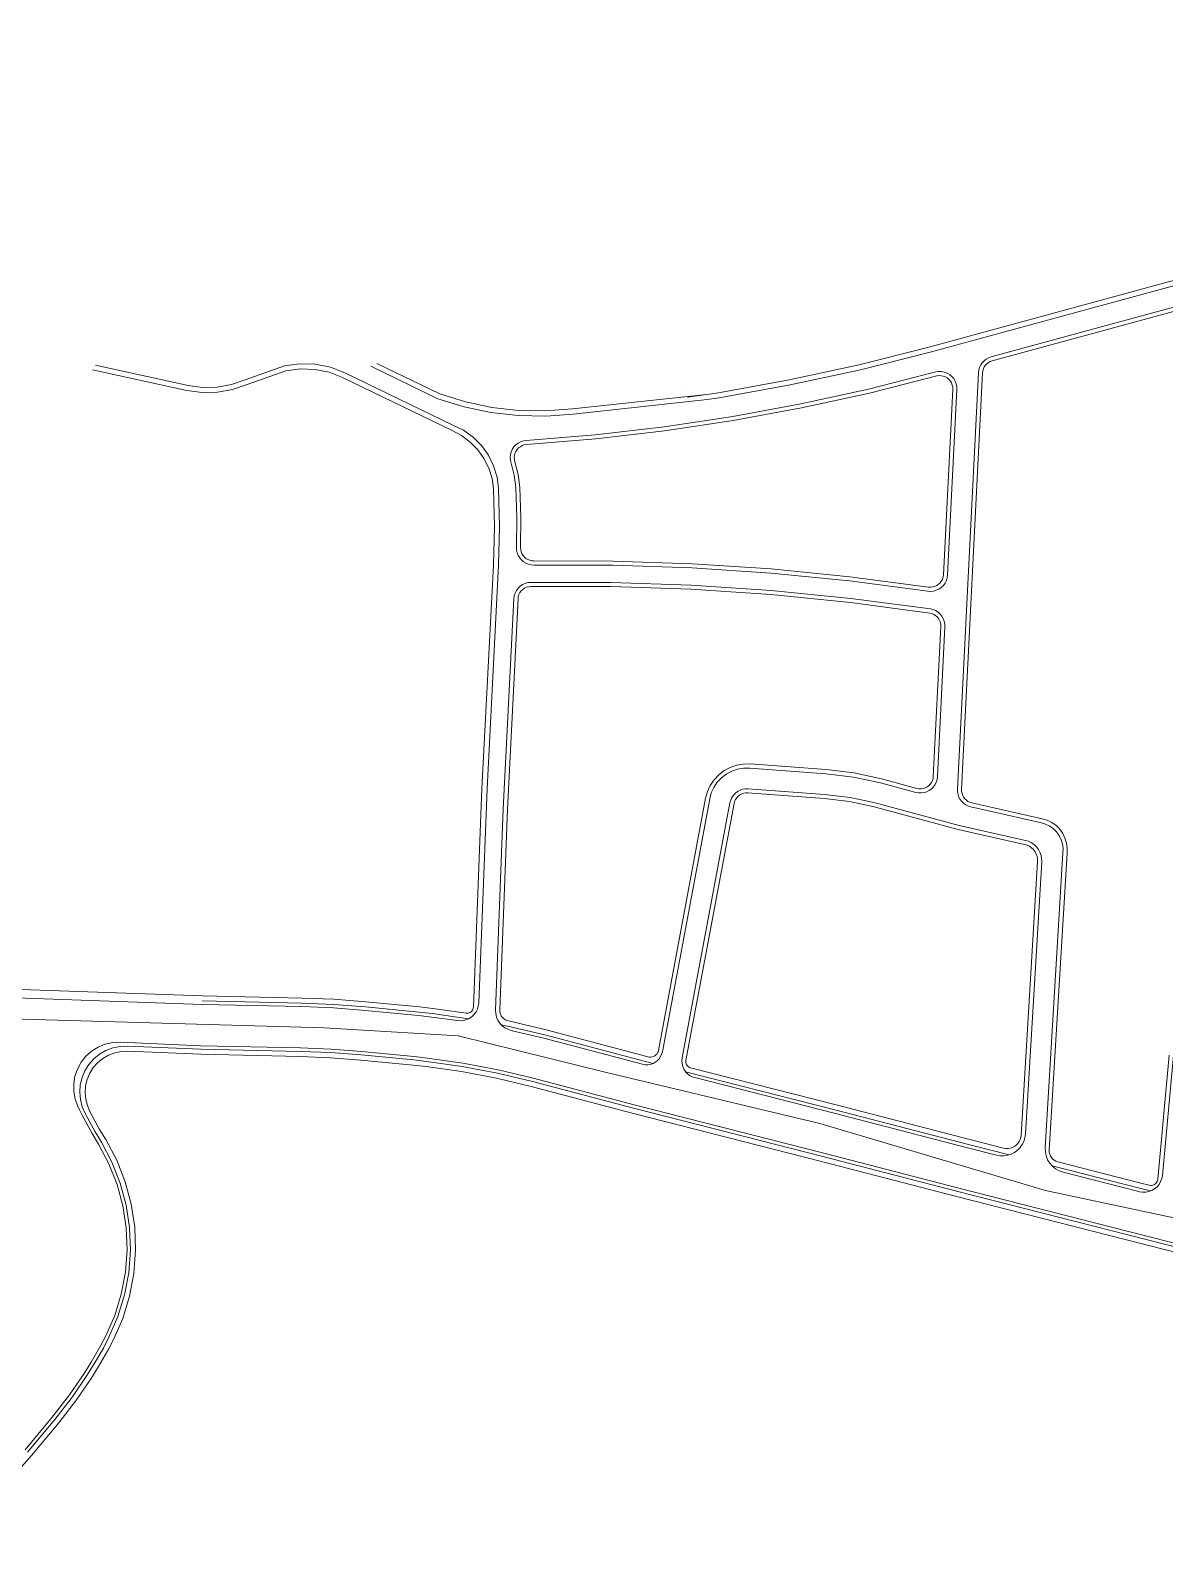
# Model space of a CAD drawing. Header units: feet. Extents: x 7510401 to 7512211, y 4691617 to 4692524.
# Drawn here: x 7511061.7 to 7511391.3, y 4692085.9 to 4692524 of the extents above; entities that cross this region are included whole.
import ezdxf

# ---------------------------------------------------------------- set-up
doc = ezdxf.new("R2010")
doc.units = ezdxf.units.FT
doc.header["$MEASUREMENT"] = 0
doc.layers.add('rruget', color=5, linetype='Continuous', lineweight=0)

msp = doc.modelspace()

# ---------------------------------------------------------------- linework, layer by layer
at = {"layer": 'rruget'}
for points in [[(7511258.32, 4692416.75), (7511261.82, 4692417.26), (7511282.4, 4692420.97), (7511302.84, 4692425.4), (7511323.12, 4692430.54), (7511489, 4692475.74), (7511508.56, 4692480.72), (7511528.27, 4692485.04), (7511548.12, 4692488.7), (7511568.08, 4692491.69), (7511588.13, 4692494.02), (7511608.24, 4692495.67), (7511628.4, 4692496.64), (7511663.83, 4692497.77), (7511670.55, 4692498.28), (7511677.21, 4692499.37), (7511683.75, 4692501.05), (7511690.12, 4692503.29), (7511696.26, 4692506.08), (7511702.14, 4692509.4), (7511707.7, 4692513.22), (7511716.39, 4692519.76), (7511722.05, 4692524)], [(7511252.63, 4692417.44), (7511261.58, 4692418.74), (7511282.11, 4692422.44), (7511302.5, 4692426.86), (7511322.72, 4692431.99), (7511488.6, 4692477.19), (7511508.21, 4692482.18), (7511527.97, 4692486.51), (7511547.87, 4692490.18), (7511567.88, 4692493.18), (7511587.98, 4692495.51), (7511608.14, 4692497.16), (7511628.35, 4692498.14), (7511663.78, 4692499.27), (7511671.47, 4692499.91), (7511679.06, 4692501.33), (7511686.46, 4692503.51), (7511693.6, 4692506.45), (7511700.4, 4692510.09), (7511703.09, 4692511.91)], [(7511416.56, 4692449.78), (7511340.79, 4692429.14), (7511340.05, 4692428.87), (7511339.37, 4692428.5), (7511338.75, 4692428.02), (7511338.21, 4692427.45), (7511337.77, 4692426.8), (7511337.43, 4692426.09), (7511337.21, 4692425.34), (7511337.11, 4692424.57), (7511331.02, 4692303.58), (7511331.04, 4692302.8), (7511331.18, 4692302.04), (7511331.44, 4692301.3), (7511331.81, 4692300.62), (7511332.28, 4692300), (7511332.84, 4692299.46), (7511333.48, 4692299.02), (7511334.18, 4692298.68), (7511334.92, 4692298.45), (7511355.39, 4692293.86), (7511356.64, 4692293.47), (7511357.82, 4692292.88), (7511358.88, 4692292.11), (7511359.8, 4692291.18), (7511360.56, 4692290.12), (7511361.13, 4692288.94), (7511361.51, 4692287.69), (7511361.68, 4692286.39), (7511361.64, 4692285.08), (7511356.52, 4692199.48), (7511356.55, 4692198.29), (7511356.78, 4692197.13), (7511357.21, 4692196.02), (7511357.83, 4692195.01), (7511358.49, 4692194.24)], [(7511416.88, 4692448.63), (7511341.1, 4692427.98), (7511340.54, 4692427.78), (7511340.02, 4692427.49), (7511339.55, 4692427.13), (7511339.14, 4692426.7), (7511338.81, 4692426.2), (7511338.55, 4692425.67), (7511338.39, 4692425.1), (7511338.31, 4692424.5), (7511332.22, 4692303.52), (7511332.23, 4692302.93), (7511332.34, 4692302.35), (7511332.54, 4692301.79), (7511332.82, 4692301.27), (7511333.17, 4692300.8), (7511333.6, 4692300.39), (7511334.08, 4692300.05), (7511334.62, 4692299.79), (7511335.18, 4692299.62), (7511355.66, 4692295.03), (7511357.09, 4692294.58), (7511358.43, 4692293.91), (7511359.65, 4692293.03), (7511360.71, 4692291.97), (7511361.58, 4692290.75), (7511362.24, 4692289.4), (7511362.68, 4692287.96), (7511362.88, 4692286.48), (7511362.84, 4692284.98), (7511357.68, 4692198.78), (7511357.69, 4692198.21), (7511357.81, 4692197.65), (7511358.01, 4692197.11), (7511358.31, 4692196.62), (7511358.69, 4692196.19), (7511359.13, 4692195.83), (7511359.63, 4692195.55), (7511360.17, 4692195.36), (7511384.29, 4692189.19), (7511386.72, 4692188.58)], [(7511184.25, 4692407.77), (7511152.42, 4692423.16), (7511148.49, 4692424.67), (7511144.36, 4692425.5), (7511140.15, 4692425.63), (7511135.98, 4692425.07), (7511124.68, 4692421.09), (7511120.47, 4692419.63), (7511116.09, 4692418.85), (7511111.63, 4692418.75), (7511107.22, 4692419.35), (7511079.77, 4692425.37)], [(7511184.44, 4692409.34), (7511153.07, 4692424.51), (7511148.88, 4692426.11), (7511144.49, 4692426.99), (7511140.01, 4692427.13), (7511135.57, 4692426.51), (7511124.13, 4692422.48), (7511120.13, 4692421.09), (7511115.96, 4692420.34), (7511111.73, 4692420.25), (7511107.53, 4692420.82), (7511080.68, 4692426.71)], [(7511160.65, 4692426.4), (7511180.11, 4692416.99)], [(7511258.16, 4692418.24), (7511219.19, 4692414.01), (7511211.38, 4692413.43), (7511203.55, 4692413.59), (7511195.76, 4692414.48), (7511188.1, 4692416.09), (7511180.62, 4692418.4), (7511162.41, 4692427.21)], [(7511324.69, 4692424.75), (7511305.19, 4692419.79), (7511285.52, 4692415.47), (7511265.73, 4692411.82), (7511245.82, 4692408.83), (7511225.82, 4692406.5), (7511205.76, 4692404.84), (7511204.94, 4692404.72), (7511204.14, 4692404.46), (7511203.41, 4692404.08), (7511202.74, 4692403.57), (7511202.17, 4692402.97), (7511201.71, 4692402.28), (7511201.37, 4692401.52), (7511201.16, 4692400.71), (7511201.09, 4692399.88), (7511201.15, 4692399.05), (7511201.35, 4692398.25), (7511202.28, 4692394.76), (7511202.71, 4692391.17), (7511203, 4692382.5), (7511202.93, 4692373.82), (7511202.98, 4692373.01), (7511203.15, 4692372.22), (7511203.44, 4692371.47), (7511203.86, 4692370.78), (7511204.37, 4692370.16), (7511204.98, 4692369.64), (7511205.67, 4692369.22), (7511206.42, 4692368.91), (7511207.2, 4692368.73), (7511208.01, 4692368.68), (7511230.96, 4692368.65), (7511253.91, 4692367.88), (7511276.81, 4692366.36), (7511299.66, 4692364.1), (7511322.42, 4692361.1), (7511323.25, 4692361.05), (7511324.08, 4692361.14), (7511324.88, 4692361.36), (7511325.63, 4692361.71), (7511326.32, 4692362.18), (7511326.92, 4692362.76), (7511327.41, 4692363.43), (7511327.79, 4692364.18), (7511328.03, 4692364.97), (7511328.14, 4692365.8), (7511330.85, 4692419.64), (7511330.83, 4692420.48), (7511330.66, 4692421.3), (7511330.35, 4692422.09), (7511329.92, 4692422.81), (7511329.37, 4692423.45), (7511328.72, 4692423.99), (7511327.99, 4692424.41), (7511327.2, 4692424.71), (7511326.37, 4692424.86), (7511325.53, 4692424.88), (7511324.69, 4692424.75)], [(7511324.99, 4692423.59), (7511305.45, 4692418.61), (7511285.75, 4692414.29), (7511265.91, 4692410.63), (7511245.97, 4692407.64), (7511225.94, 4692405.31), (7511205.84, 4692403.65), (7511205.21, 4692403.55), (7511204.61, 4692403.36), (7511204.05, 4692403.06), (7511203.55, 4692402.68), (7511203.11, 4692402.22), (7511202.76, 4692401.7), (7511202.5, 4692401.12), (7511202.34, 4692400.51), (7511202.29, 4692399.88), (7511202.34, 4692399.25), (7511202.49, 4692398.63), (7511203.46, 4692394.98), (7511203.91, 4692391.24), (7511204.2, 4692382.51), (7511204.13, 4692373.78), (7511204.17, 4692373.17), (7511204.3, 4692372.57), (7511204.52, 4692372), (7511204.83, 4692371.48), (7511205.23, 4692371.01), (7511205.69, 4692370.61), (7511206.21, 4692370.29), (7511206.78, 4692370.06), (7511207.38, 4692369.92), (7511207.99, 4692369.88), (7511230.98, 4692369.85), (7511253.97, 4692369.08), (7511276.91, 4692367.56), (7511299.79, 4692365.3), (7511322.59, 4692362.29), (7511323.22, 4692362.25), (7511323.85, 4692362.32), (7511324.46, 4692362.48), (7511325.04, 4692362.75), (7511325.56, 4692363.11), (7511326.01, 4692363.55), (7511326.39, 4692364.06), (7511326.67, 4692364.63), (7511326.86, 4692365.23), (7511326.94, 4692365.86), (7511329.66, 4692419.7), (7511329.63, 4692420.34), (7511329.51, 4692420.96), (7511329.27, 4692421.56), (7511328.95, 4692422.11), (7511328.53, 4692422.59), (7511328.04, 4692423), (7511327.49, 4692423.32), (7511326.89, 4692423.55), (7511326.26, 4692423.67), (7511325.62, 4692423.68), (7511324.99, 4692423.59)], [(7511251.35, 4692419.69), (7511251.36, 4692419.69)], [(7511258.32, 4692416.75), (7511219.36, 4692412.52), (7511211.41, 4692411.93), (7511203.44, 4692412.09), (7511195.52, 4692413), (7511187.72, 4692414.63), (7511180.11, 4692416.99)], [(7511252.61, 4692417.44), (7511252.63, 4692417.44)], [(7511195.83, 4692393.85), (7511194.88, 4692396.82), (7511193.48, 4692399.62), (7511191.67, 4692402.17), (7511189.5, 4692404.41), (7511187, 4692406.29), (7511184.25, 4692407.77)], [(7511184.44, 4692409.34), (7511187.53, 4692407.81), (7511190.33, 4692405.8), (7511192.76, 4692403.36), (7511194.77, 4692400.56), (7511196.29, 4692397.47), (7511197.29, 4692394.17)], [(7511188.31, 4692238.56), (7511188.62, 4692238.54), (7511188.92, 4692238.58), (7511189.22, 4692238.66), (7511189.5, 4692238.79), (7511189.75, 4692238.97), (7511189.97, 4692239.19), (7511190.15, 4692239.43), (7511190.28, 4692239.71), (7511190.37, 4692240), (7511190.41, 4692240.31), (7511192.9, 4692303.82), (7511196.22, 4692368.69), (7511196.51, 4692379.76), (7511196.22, 4692390.83), (7511195.83, 4692393.85)], [(7511189.01, 4692236.95), (7511189.28, 4692237.08), (7511190.02, 4692237.59), (7511190.66, 4692238.23), (7511191.19, 4692238.96), (7511191.59, 4692239.77), (7511191.85, 4692240.64), (7511191.96, 4692241.53), (7511194.4, 4692303.75), (7511197.72, 4692368.61), (7511198.01, 4692379.76), (7511197.72, 4692390.91), (7511197.29, 4692394.17)], [(7511242.6, 4692223.97), (7511243.23, 4692224.3), (7511243.83, 4692224.76), (7511244.36, 4692225.32), (7511244.78, 4692225.95), (7511245.1, 4692226.64), (7511245.3, 4692227.37), (7511259.05, 4692300.78), (7511259.52, 4692302.5), (7511260.26, 4692304.12), (7511261.25, 4692305.61), (7511262.47, 4692306.91), (7511263.88, 4692307.99), (7511265.45, 4692308.84), (7511267.14, 4692309.42), (7511268.9, 4692309.72), (7511270.68, 4692309.73), (7511292.83, 4692308.08), (7511300.83, 4692307.12), (7511308.69, 4692305.42), (7511318.9, 4692302.67), (7511319.7, 4692302.52), (7511320.51, 4692302.51), (7511321.31, 4692302.62), (7511322.08, 4692302.86), (7511322.8, 4692303.23), (7511323.46, 4692303.71), (7511324.03, 4692304.28), (7511324.5, 4692304.94), (7511324.85, 4692305.67), (7511325.09, 4692306.44), (7511325.19, 4692307.25), (7511327.39, 4692350.75), (7511327.36, 4692351.56), (7511327.2, 4692352.36), (7511326.91, 4692353.13), (7511326.51, 4692353.84), (7511325.99, 4692354.47), (7511325.38, 4692355.01), (7511324.68, 4692355.44), (7511323.93, 4692355.75), (7511323.14, 4692355.94), (7511300.05, 4692359.02), (7511276.88, 4692361.34), (7511253.65, 4692362.89), (7511230.37, 4692363.66), (7511207.09, 4692363.66), (7511206.26, 4692363.58), (7511205.46, 4692363.36), (7511204.7, 4692363.01), (7511204.02, 4692362.55), (7511203.42, 4692361.97), (7511202.92, 4692361.3), (7511202.54, 4692360.56), (7511202.29, 4692359.77), (7511202.18, 4692358.95), (7511199.08, 4692297.8), (7511196.88, 4692239.41), (7511196.93, 4692238.42), (7511197.14, 4692237.45), (7511197.52, 4692236.53), (7511198.06, 4692235.69), (7511198.53, 4692235.16)], [(7511241.2, 4692225.88), (7511241.59, 4692225.81), (7511241.98, 4692225.81), (7511242.37, 4692225.87), (7511242.74, 4692225.99), (7511243.08, 4692226.18), (7511243.4, 4692226.42), (7511243.67, 4692226.7), (7511243.89, 4692227.03), (7511244.05, 4692227.38), (7511244.15, 4692227.76), (7511257.87, 4692301), (7511258.39, 4692302.91), (7511259.21, 4692304.71), (7511260.31, 4692306.35), (7511261.66, 4692307.79), (7511263.23, 4692309), (7511264.97, 4692309.94), (7511266.84, 4692310.58), (7511268.79, 4692310.91), (7511270.77, 4692310.93), (7511292.92, 4692309.28), (7511301.03, 4692308.31), (7511309, 4692306.58), (7511319.21, 4692303.83), (7511319.82, 4692303.72), (7511320.43, 4692303.7), (7511321.04, 4692303.79), (7511321.63, 4692303.98), (7511322.18, 4692304.25), (7511322.68, 4692304.62), (7511323.11, 4692305.05), (7511323.47, 4692305.55), (7511323.74, 4692306.11), (7511323.92, 4692306.7), (7511324, 4692307.31), (7511326.19, 4692350.81), (7511326.17, 4692351.43), (7511326.05, 4692352.04), (7511325.83, 4692352.62), (7511325.52, 4692353.15), (7511325.13, 4692353.63), (7511324.66, 4692354.04), (7511324.13, 4692354.37), (7511323.56, 4692354.61), (7511322.96, 4692354.75), (7511299.91, 4692357.83), (7511276.78, 4692360.14), (7511253.59, 4692361.69), (7511230.35, 4692362.46), (7511207.11, 4692362.46), (7511206.48, 4692362.4), (7511205.87, 4692362.23), (7511205.3, 4692361.97), (7511204.77, 4692361.61), (7511204.32, 4692361.18), (7511203.94, 4692360.67), (7511203.65, 4692360.11), (7511203.46, 4692359.51), (7511203.38, 4692358.88), (7511200.28, 4692297.75), (7511198.08, 4692239.5), (7511198.1, 4692239), (7511198.2, 4692238.52), (7511198.38, 4692238.05), (7511198.62, 4692237.62), (7511198.93, 4692237.23), (7511199.3, 4692236.9), (7511199.71, 4692236.62), (7511200.16, 4692236.42), (7511200.64, 4692236.29), (7511200.66, 4692236.29), (7511211.51, 4692233.7), (7511240.79, 4692225.98), (7511241.2, 4692225.88)], [(7511346.01, 4692197.44), (7511346.6, 4692197.63), (7511347.56, 4692198.11), (7511348.42, 4692198.74), (7511349.18, 4692199.5), (7511349.8, 4692200.38), (7511350.28, 4692201.34), (7511350.59, 4692202.36), (7511350.74, 4692203.42), (7511355.48, 4692282.53), (7511355.46, 4692283.46), (7511355.3, 4692284.39), (7511354.99, 4692285.28), (7511354.55, 4692286.11), (7511353.98, 4692286.86), (7511353.31, 4692287.51), (7511352.54, 4692288.05), (7511351.7, 4692288.46), (7511350.8, 4692288.74), (7511331.51, 4692293.06), (7511307.13, 4692299.62), (7511299.83, 4692301.22), (7511292.4, 4692302.1), (7511270.23, 4692303.75), (7511269.42, 4692303.74), (7511268.62, 4692303.6), (7511267.86, 4692303.34), (7511267.14, 4692302.96), (7511266.5, 4692302.46), (7511265.95, 4692301.87), (7511265.5, 4692301.2), (7511265.16, 4692300.46), (7511264.95, 4692299.68), (7511251.06, 4692225.55), (7511250.98, 4692224.73), (7511251.03, 4692223.9), (7511251.23, 4692223.1), (7511251.55, 4692222.33), (7511251.99, 4692221.64), (7511252.07, 4692221.55)], [(7511344.41, 4692199.4), (7511345.05, 4692199.29), (7511345.71, 4692199.28), (7511346.36, 4692199.38), (7511346.98, 4692199.58), (7511347.57, 4692199.88), (7511348.1, 4692200.26), (7511348.56, 4692200.73), (7511348.94, 4692201.26), (7511349.24, 4692201.85), (7511349.43, 4692202.48), (7511349.52, 4692203.13), (7511354.28, 4692282.6), (7511354.26, 4692283.35), (7511354.13, 4692284.09), (7511353.89, 4692284.8), (7511353.54, 4692285.46), (7511353.08, 4692286.06), (7511352.54, 4692286.58), (7511351.93, 4692287.02), (7511351.25, 4692287.35), (7511350.54, 4692287.57), (7511331.22, 4692291.9), (7511306.82, 4692298.46), (7511299.63, 4692300.03), (7511292.32, 4692300.9), (7511270.14, 4692302.55), (7511269.53, 4692302.54), (7511268.92, 4692302.44), (7511268.34, 4692302.24), (7511267.8, 4692301.95), (7511267.31, 4692301.57), (7511266.89, 4692301.12), (7511266.55, 4692300.61), (7511266.29, 4692300.05), (7511266.13, 4692299.46), (7511252.15, 4692224.83), (7511252.12, 4692224.52), (7511252.14, 4692224.22), (7511252.21, 4692223.93), (7511252.33, 4692223.65), (7511252.49, 4692223.39), (7511252.69, 4692223.17), (7511252.93, 4692222.98), (7511253.2, 4692222.83), (7511253.48, 4692222.73), (7511295.8, 4692211.91), (7511334.97, 4692201.81), (7511344.41, 4692199.4)], [(7510967.8, 4692247.45), (7510979.26, 4692247.37), (7511030.33, 4692246.36), (7511036.79, 4692246.22), (7511111.71, 4692243.61), (7511140.64, 4692242.96), (7511149.92, 4692242.59), (7511159.18, 4692241.87), (7511174.75, 4692240.39), (7511178.65, 4692239.93), (7511188.31, 4692238.56)], [(7510968.68, 4692244.94), (7510979.22, 4692244.87), (7511030.28, 4692243.86), (7511038.53, 4692243.68), (7511111.63, 4692241.11), (7511140.56, 4692240.46), (7511149.77, 4692240.09), (7511158.97, 4692239.38), (7511174.49, 4692237.9), (7511178.36, 4692237.44), (7511185.8, 4692236.39), (7511186.7, 4692236.34), (7511187.6, 4692236.44), (7511188.46, 4692236.69), (7511189.01, 4692236.95)], [(7511111.66, 4692242.11), (7511140.59, 4692241.46), (7511149.83, 4692241.09), (7511159.05, 4692240.38), (7511174.6, 4692238.89), (7511178.48, 4692238.44), (7511189.01, 4692236.95)], [(7511042.62, 4692237.26), (7511147.08, 4692234.31), (7511186.03, 4692231.95), (7511229.11, 4692221.33), (7511291.08, 4692206.57), (7511356.59, 4692187.1), (7511433.9, 4692170.57), (7511541.31, 4692141.06), (7511580.27, 4692137.52), (7511628.07, 4692144.6), (7511684.14, 4692156.41), (7511726.63, 4692167.03), (7511769.71, 4692184.14), (7511810.43, 4692199.49), (7511858.24, 4692205.39)], [(7511189.01, 4692236.95), (7511189.04, 4692236.94)], [(7511198.5, 4692235.17), (7511198.53, 4692235.16)], [(7511198.53, 4692235.16), (7511198.72, 4692234.95), (7511199.5, 4692234.34), (7511200.38, 4692233.87), (7511201.32, 4692233.56), (7511210.87, 4692231.28), (7511239.56, 4692223.71), (7511240.31, 4692223.59), (7511241.08, 4692223.58), (7511241.83, 4692223.7), (7511242.55, 4692223.94), (7511242.6, 4692223.97)], [(7511198.53, 4692235.16), (7511200.34, 4692234.82), (7511211.13, 4692232.25), (7511240.41, 4692224.53), (7511242.6, 4692223.97)], [(7511398.04, 4692168.21), (7511380.11, 4692172.71), (7511330.74, 4692185.35), (7511291.57, 4692195.45), (7511236.51, 4692209.53), (7511207.18, 4692217.26), (7511197.1, 4692219.66), (7511186.92, 4692221.59), (7511176.67, 4692223.04), (7511172.95, 4692223.48), (7511157.72, 4692224.93), (7511148.92, 4692225.61), (7511140.11, 4692225.97), (7511111.16, 4692226.62), (7511090.05, 4692227.51), (7511088.13, 4692227.43), (7511086.24, 4692227.05), (7511084.44, 4692226.37), (7511082.77, 4692225.4), (7511081.28, 4692224.18), (7511080.01, 4692222.74), (7511078.98, 4692221.1), (7511078.23, 4692219.33), (7511077.78, 4692217.46), (7511077.64, 4692215.53), (7511077.81, 4692213.62), (7511078.28, 4692211.75), (7511079.05, 4692209.98), (7511081.82, 4692204.83), (7511083.63, 4692201.85), (7511086.8, 4692195.9), (7511089.28, 4692189.63), (7511091.04, 4692183.13), (7511092.05, 4692176.46), (7511092.31, 4692169.73), (7511091.81, 4692163.01), (7511090.56, 4692156.38), (7511088.56, 4692149.94), (7511085.86, 4692143.77), (7511084.25, 4692140.59), (7511081.52, 4692135.97), (7511079.42, 4692132.52), (7511075.14, 4692126.24), (7511070, 4692119.64), (7511062.08, 4692110.14), (7511040.65, 4692085.92)], [(7511060.18, 4692111.76), (7511068.05, 4692121.21), (7511073.12, 4692127.71), (7511077.33, 4692133.89), (7511079.37, 4692137.24), (7511082.05, 4692141.79), (7511083.63, 4692144.9), (7511086.22, 4692150.81), (7511088.13, 4692156.99), (7511089.33, 4692163.33), (7511089.81, 4692169.77), (7511089.56, 4692176.23), (7511088.59, 4692182.61), (7511086.9, 4692188.85), (7511084.53, 4692194.85), (7511081.49, 4692200.55), (7511079.65, 4692203.59), (7511076.66, 4692209.15), (7511075.98, 4692210.51), (7511075.5, 4692211.54), (7511074.73, 4692213.63), (7511074.33, 4692215.82), (7511074.31, 4692218.04), (7511074.67, 4692220.24), (7511075.39, 4692222.35), (7511076.46, 4692224.3), (7511077.85, 4692226.04), (7511079.52, 4692227.52), (7511081.41, 4692228.7), (7511083.47, 4692229.53), (7511085.65, 4692230.01), (7511087.88, 4692230.1), (7511111.24, 4692229.11), (7511140.19, 4692228.47), (7511149.07, 4692228.11), (7511157.93, 4692227.43), (7511173.22, 4692225.97), (7511176.96, 4692225.53), (7511187.33, 4692224.06), (7511197.62, 4692222.11), (7511207.81, 4692219.68), (7511237.14, 4692211.95), (7511292.19, 4692197.87), (7511331.37, 4692187.77), (7511380.73, 4692175.13), (7511398.66, 4692170.63)], [(7511398.41, 4692169.66), (7511380.48, 4692174.16), (7511331.12, 4692186.8), (7511291.94, 4692196.9), (7511236.89, 4692210.98), (7511207.56, 4692218.71), (7511197.41, 4692221.13), (7511187.17, 4692223.07), (7511176.84, 4692224.53), (7511173.11, 4692224.97), (7511157.85, 4692226.43), (7511149.01, 4692227.11), (7511140.15, 4692227.47), (7511111.21, 4692228.11), (7511089.92, 4692229.02), (7511087.77, 4692228.93), (7511085.67, 4692228.5), (7511083.65, 4692227.74), (7511081.79, 4692226.66), (7511080.13, 4692225.3), (7511078.7, 4692223.68), (7511077.56, 4692221.86), (7511076.73, 4692219.88), (7511076.22, 4692217.79), (7511076.06, 4692215.64), (7511076.25, 4692213.5), (7511076.78, 4692211.41), (7511077.64, 4692209.44), (7511080.52, 4692204.08), (7511082.35, 4692201.07), (7511085.44, 4692195.27), (7511087.85, 4692189.16), (7511089.57, 4692182.82), (7511090.56, 4692176.32), (7511090.81, 4692169.75), (7511090.32, 4692163.2), (7511089.1, 4692156.74), (7511087.16, 4692150.47), (7511084.52, 4692144.45), (7511082.93, 4692141.31), (7511080.23, 4692136.74), (7511078.16, 4692133.35), (7511073.93, 4692127.12), (7511068.83, 4692120.58), (7511060.94, 4692111.11)], [(7511386.72, 4692188.58), (7511387.07, 4692188.52), (7511387.41, 4692188.53), (7511387.75, 4692188.59), (7511388.08, 4692188.71), (7511388.38, 4692188.89), (7511388.64, 4692189.11), (7511388.87, 4692189.38), (7511389.04, 4692189.68), (7511389.16, 4692190), (7511389.22, 4692190.35), (7511392.55, 4692226.36)], [(7511242.6, 4692223.97), (7511242.61, 4692223.97)], [(7511387.1, 4692186.93), (7511387.48, 4692187.08), (7511388.28, 4692187.55), (7511388.99, 4692188.14), (7511389.58, 4692188.85), (7511390.04, 4692189.66), (7511390.36, 4692190.53), (7511390.53, 4692191.44), (7511393.74, 4692226.24)], [(7511252.06, 4692221.55), (7511252.07, 4692221.55)], [(7511252.07, 4692221.55), (7511252.55, 4692221.02), (7511253.2, 4692220.51), (7511253.92, 4692220.11), (7511254.7, 4692219.84), (7511295.17, 4692209.49), (7511334.35, 4692199.39), (7511342.39, 4692197.33), (7511343.45, 4692197.15), (7511344.52, 4692197.14), (7511345.58, 4692197.3), (7511346.01, 4692197.44)], [(7511252.07, 4692221.55), (7511295.42, 4692210.46), (7511334.6, 4692200.36), (7511346.01, 4692197.44)], [(7511346.01, 4692197.44), (7511346.05, 4692197.43)], [(7511358.47, 4692194.25), (7511358.49, 4692194.24)], [(7511358.49, 4692194.24), (7511358.61, 4692194.11), (7511359.53, 4692193.37), (7511360.56, 4692192.79), (7511361.68, 4692192.39), (7511383.68, 4692186.76), (7511383.86, 4692186.72), (7511384.78, 4692186.57), (7511385.7, 4692186.58), (7511386.61, 4692186.75), (7511387.1, 4692186.93)], [(7511358.49, 4692194.24), (7511383.92, 4692187.73), (7511387.1, 4692186.93)], [(7511387.1, 4692186.93), (7511387.14, 4692186.93)]]:
    msp.add_lwpolyline(points, dxfattribs=at)

doc.saveas('drawing.dxf')
